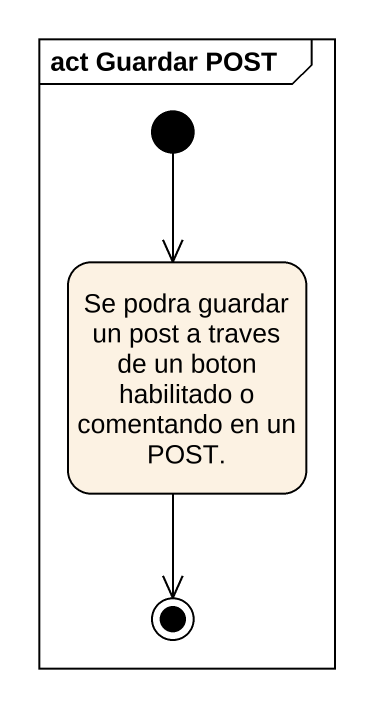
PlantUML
@startuml
mainframe act Guardar POST
hide empty description
state "Se podra guardar un post a traves de un boton habilitado o comentando en un POST." as Se_podra_guardar_un_post_a
[*] --> Se_podra_guardar_un_post_a
Se_podra_guardar_un_post_a --> [*]
@enduml
